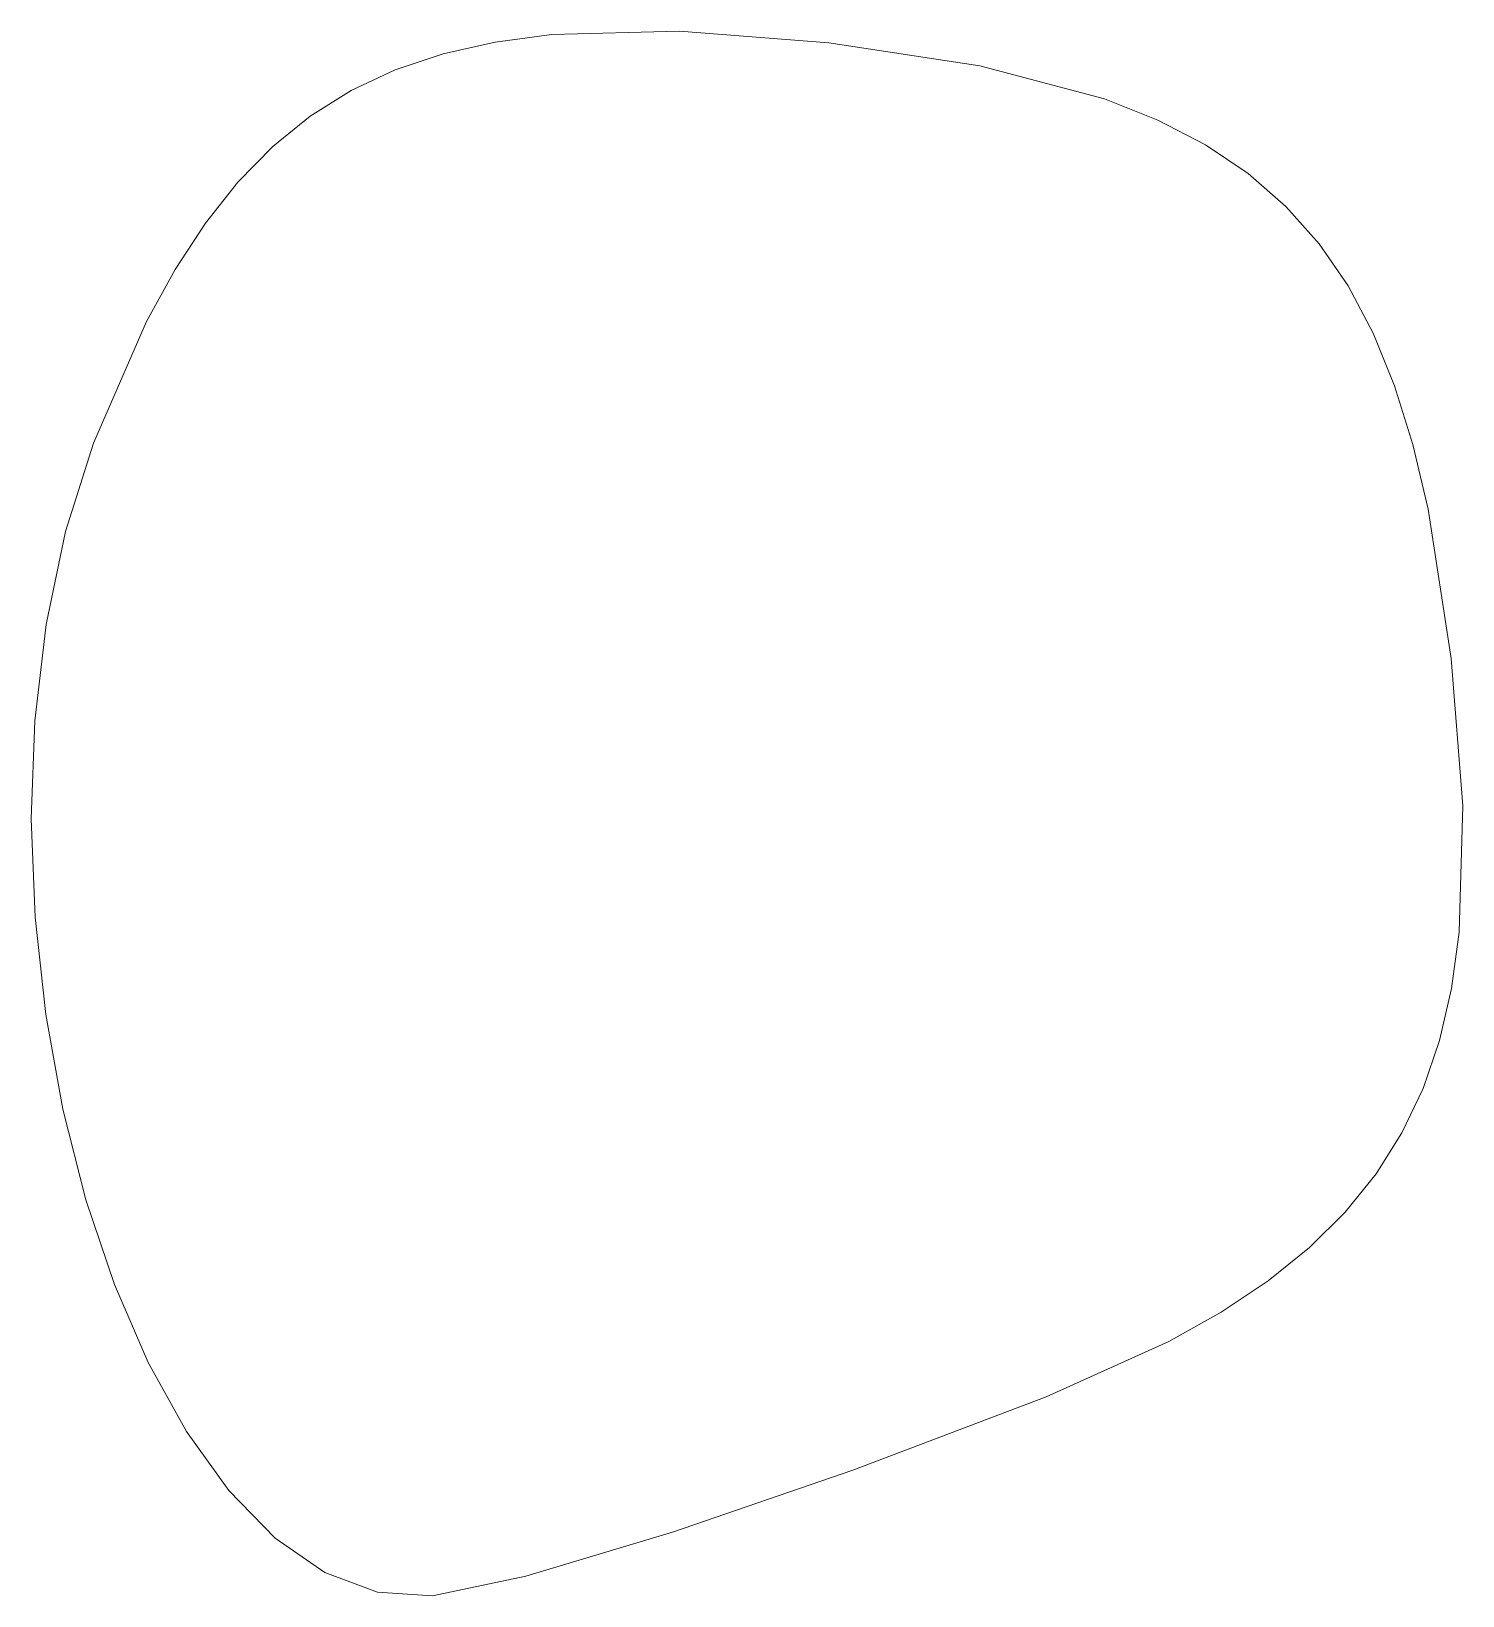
# Model space of a CAD drawing. Header units: millimetres. Extents: x -199 to 251, y -179 to 271.
# Drawn here: x -23.51 to -18.56, y -110.64 to -105.23 of the extents above; entities that cross this region are included whole.
import ezdxf

# ---------------------------------------------------------------- set-up
doc = ezdxf.new("R2010")
doc.units = ezdxf.units.MM
doc.header["$MEASUREMENT"] = 0
doc.layers.add('Camada 1', color=7, linetype='Continuous')

msp = doc.modelspace()

# ---------------------------------------------------------------- linework, layer by layer
at = {"layer": 'Camada 1', "color": 250, "lineweight": 18}
msp.add_open_spline([(-22.3098, -110.6279), (-22.3098, -110.6279), (-22.1195, -110.6404), (-22.1195, -110.6404), (-22.1195, -110.6404), (-22.1195, -110.6404), (-21.7972, -110.5725), (-21.7972, -110.5725), (-21.7972, -110.5725), (-21.7972, -110.5725), (-21.2896, -110.4202), (-21.2896, -110.4202), (-21.2896, -110.4202), (-21.2896, -110.4202), (-20.6663, -110.2061), (-20.6663, -110.2061), (-20.6663, -110.2061), (-20.6663, -110.2061), (-19.997, -109.9527), (-19.997, -109.9527), (-19.997, -109.9527), (-19.997, -109.9527), (-19.5731, -109.7614), (-19.5731, -109.7614), (-19.5731, -109.7614), (-19.5731, -109.7614), (-19.3919, -109.6594), (-19.3919, -109.6594), (-19.3919, -109.6594), (-19.3919, -109.6594), (-19.2301, -109.5515), (-19.2301, -109.5515), (-19.2301, -109.5515), (-19.2301, -109.5515), (-19.0874, -109.4367), (-19.0874, -109.4367), (-19.0874, -109.4367), (-19.0874, -109.4367), (-18.9632, -109.314), (-18.9632, -109.314), (-18.9632, -109.314), (-18.9632, -109.314), (-18.8566, -109.182), (-18.8566, -109.182), (-18.8566, -109.182), (-18.8566, -109.182), (-18.7673, -109.0399), (-18.7673, -109.0399), (-18.7673, -109.0399), (-18.7673, -109.0399), (-18.6945, -108.8863), (-18.6945, -108.8863), (-18.6945, -108.8863), (-18.6945, -108.8863), (-18.6376, -108.7203), (-18.6376, -108.7203), (-18.6376, -108.7203), (-18.6376, -108.7203), (-18.596, -108.5406), (-18.596, -108.5406), (-18.596, -108.5406), (-18.596, -108.5406), (-18.5692, -108.3462), (-18.5692, -108.3462), (-18.5692, -108.3462), (-18.5692, -108.3462), (-18.5573, -107.9089), (-18.5573, -107.9089), (-18.5573, -107.9089), (-18.5573, -107.9089), (-18.597, -107.3993), (-18.597, -107.3993), (-18.597, -107.3993), (-18.597, -107.3993), (-18.6772, -106.8836), (-18.6772, -106.8836), (-18.6772, -106.8836), (-18.6772, -106.8836), (-18.7301, -106.6598), (-18.7301, -106.6598), (-18.7301, -106.6598), (-18.7301, -106.6598), (-18.7931, -106.4571), (-18.7931, -106.4571), (-18.7931, -106.4571), (-18.7931, -106.4571), (-18.8673, -106.2746), (-18.8673, -106.2746), (-18.8673, -106.2746), (-18.8673, -106.2746), (-18.9539, -106.1109), (-18.9539, -106.1109), (-18.9539, -106.1109), (-18.9539, -106.1109), (-19.0539, -105.9652), (-19.0539, -105.9652), (-19.0539, -105.9652), (-19.0539, -105.9652), (-19.1687, -105.8362), (-19.1687, -105.8362), (-19.1687, -105.8362), (-19.1687, -105.8362), (-19.299, -105.7227), (-19.299, -105.7227), (-19.299, -105.7227), (-19.299, -105.7227), (-19.4464, -105.6237), (-19.4464, -105.6237), (-19.4464, -105.6237), (-19.4464, -105.6237), (-19.6117, -105.5379), (-19.6117, -105.5379), (-19.6117, -105.5379), (-19.6117, -105.5379), (-19.7963, -105.4645), (-19.7963, -105.4645), (-19.7963, -105.4645), (-19.7963, -105.4645), (-20.2274, -105.3497), (-20.2274, -105.3497), (-20.2274, -105.3497), (-20.2274, -105.3497), (-20.7489, -105.2703), (-20.7489, -105.2703), (-20.7489, -105.2703), (-20.7489, -105.2703), (-21.2657, -105.2306), (-21.2657, -105.2306), (-21.2657, -105.2306), (-21.2657, -105.2306), (-21.7072, -105.2416), (-21.7072, -105.2416), (-21.7072, -105.2416), (-21.7072, -105.2416), (-21.9025, -105.2677), (-21.9025, -105.2677), (-21.9025, -105.2677), (-21.9025, -105.2677), (-22.0825, -105.3083), (-22.0825, -105.3083), (-22.0825, -105.3083), (-22.0825, -105.3083), (-22.2483, -105.3643), (-22.2483, -105.3643), (-22.2483, -105.3643), (-22.2483, -105.3643), (-22.4011, -105.4359), (-22.4011, -105.4359), (-22.4011, -105.4359), (-22.4011, -105.4359), (-22.5419, -105.5241), (-22.5419, -105.5241), (-22.5419, -105.5241), (-22.5419, -105.5241), (-22.6719, -105.6294), (-22.6719, -105.6294), (-22.6719, -105.6294), (-22.6719, -105.6294), (-22.7925, -105.7524), (-22.7925, -105.7524), (-22.7925, -105.7524), (-22.7925, -105.7524), (-22.9045, -105.8937), (-22.9045, -105.8937), (-22.9045, -105.8937), (-22.9045, -105.8937), (-23.0092, -106.0541), (-23.0092, -106.0541), (-23.0092, -106.0541), (-23.0092, -106.0541), (-23.1079, -106.2341), (-23.1079, -106.2341), (-23.1079, -106.2341), (-23.1079, -106.2341), (-23.2914, -106.6554), (-23.2914, -106.6554), (-23.2914, -106.6554), (-23.2914, -106.6554), (-23.3884, -106.9602), (-23.3884, -106.9602), (-23.3884, -106.9602), (-23.3884, -106.9602), (-23.4555, -107.2816), (-23.4555, -107.2816), (-23.4555, -107.2816), (-23.4555, -107.2816), (-23.4944, -107.6145), (-23.4944, -107.6145), (-23.4944, -107.6145), (-23.4944, -107.6145), (-23.5066, -107.9538), (-23.5066, -107.9538), (-23.5066, -107.9538), (-23.5066, -107.9538), (-23.4935, -108.2943), (-23.4935, -108.2943), (-23.4935, -108.2943), (-23.4935, -108.2943), (-23.4567, -108.6308), (-23.4567, -108.6308), (-23.4567, -108.6308), (-23.4567, -108.6308), (-23.3978, -108.9582), (-23.3978, -108.9582), (-23.3978, -108.9582), (-23.3978, -108.9582), (-23.3182, -109.2713), (-23.3182, -109.2713), (-23.3182, -109.2713), (-23.3182, -109.2713), (-23.2194, -109.5648), (-23.2194, -109.5648), (-23.2194, -109.5648), (-23.2194, -109.5648), (-23.103, -109.8338), (-23.103, -109.8338), (-23.103, -109.8338), (-23.103, -109.8338), (-22.9705, -110.0729), (-22.9705, -110.0729), (-22.9705, -110.0729), (-22.9705, -110.0729), (-22.8234, -110.277), (-22.8234, -110.277), (-22.8234, -110.277), (-22.8234, -110.277), (-22.6633, -110.441), (-22.6633, -110.441), (-22.6633, -110.441), (-22.6633, -110.441), (-22.4915, -110.5597), (-22.4915, -110.5597), (-22.4915, -110.5597), (-22.4915, -110.5597), (-22.3098, -110.6279), (-22.3098, -110.6279)], degree=3, knots=[0, 0, 0, 0, 0.016667, 0.016667, 0.016667, 0.016667, 0.033333, 0.033333, 0.033333, 0.033333, 0.05, 0.05, 0.05, 0.05, 0.066667, 0.066667, 0.066667, 0.066667, 0.083333, 0.083333, 0.083333, 0.083333, 0.1, 0.1, 0.1, 0.1, 0.116667, 0.116667, 0.116667, 0.116667, 0.133333, 0.133333, 0.133333, 0.133333, 0.15, 0.15, 0.15, 0.15, 0.166667, 0.166667, 0.166667, 0.166667, 0.183333, 0.183333, 0.183333, 0.183333, 0.2, 0.2, 0.2, 0.2, 0.216667, 0.216667, 0.216667, 0.216667, 0.233333, 0.233333, 0.233333, 0.233333, 0.25, 0.25, 0.25, 0.25, 0.266667, 0.266667, 0.266667, 0.266667, 0.283333, 0.283333, 0.283333, 0.283333, 0.3, 0.3, 0.3, 0.3, 0.316667, 0.316667, 0.316667, 0.316667, 0.333333, 0.333333, 0.333333, 0.333333, 0.35, 0.35, 0.35, 0.35, 0.366667, 0.366667, 0.366667, 0.366667, 0.383333, 0.383333, 0.383333, 0.383333, 0.4, 0.4, 0.4, 0.4, 0.416667, 0.416667, 0.416667, 0.416667, 0.433333, 0.433333, 0.433333, 0.433333, 0.45, 0.45, 0.45, 0.45, 0.466667, 0.466667, 0.466667, 0.466667, 0.483333, 0.483333, 0.483333, 0.483333, 0.5, 0.5, 0.5, 0.5, 0.516667, 0.516667, 0.516667, 0.516667, 0.533333, 0.533333, 0.533333, 0.533333, 0.55, 0.55, 0.55, 0.55, 0.566667, 0.566667, 0.566667, 0.566667, 0.583333, 0.583333, 0.583333, 0.583333, 0.6, 0.6, 0.6, 0.6, 0.616667, 0.616667, 0.616667, 0.616667, 0.633333, 0.633333, 0.633333, 0.633333, 0.65, 0.65, 0.65, 0.65, 0.666667, 0.666667, 0.666667, 0.666667, 0.683333, 0.683333, 0.683333, 0.683333, 0.7, 0.7, 0.7, 0.7, 0.716667, 0.716667, 0.716667, 0.716667, 0.733333, 0.733333, 0.733333, 0.733333, 0.75, 0.75, 0.75, 0.75, 0.766667, 0.766667, 0.766667, 0.766667, 0.783333, 0.783333, 0.783333, 0.783333, 0.8, 0.8, 0.8, 0.8, 0.816667, 0.816667, 0.816667, 0.816667, 0.833333, 0.833333, 0.833333, 0.833333, 0.85, 0.85, 0.85, 0.85, 0.866667, 0.866667, 0.866667, 0.866667, 0.883333, 0.883333, 0.883333, 0.883333, 0.9, 0.9, 0.9, 0.9, 0.916667, 0.916667, 0.916667, 0.916667, 0.933333, 0.933333, 0.933333, 0.933333, 0.95, 0.95, 0.95, 0.95, 0.966667, 0.966667, 0.966667, 0.966667, 1, 1, 1, 1], dxfattribs=at)

doc.saveas('drawing.dxf')
